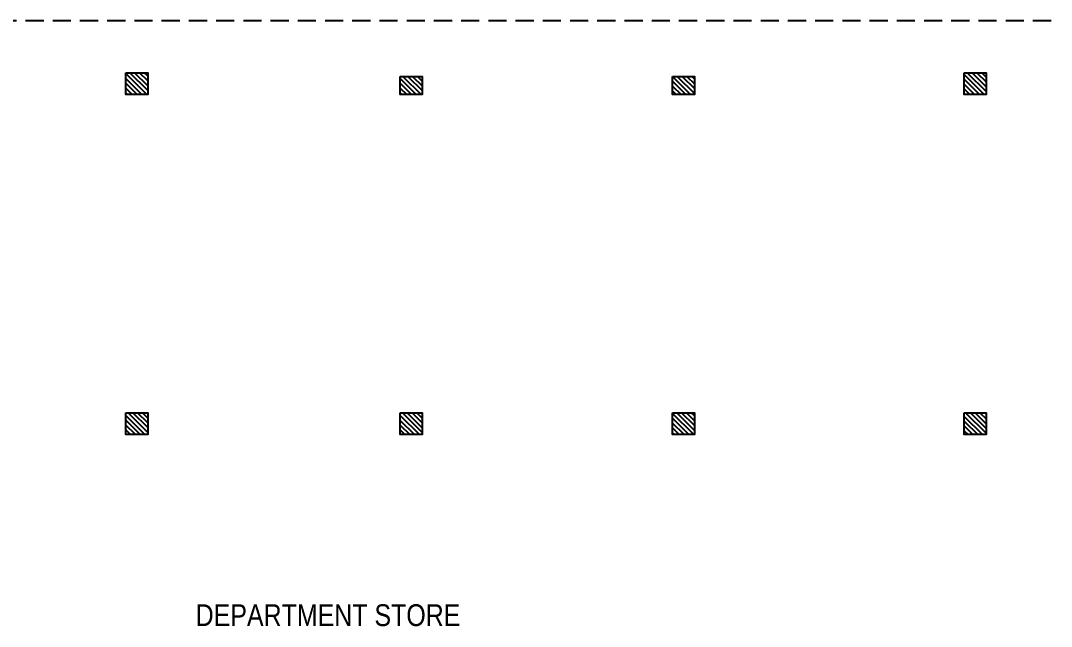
# Model space of a CAD drawing. Header units: metres. Extents: x 385023 to 385532, y 1408468 to 1408621.
# Drawn here: x 385332.34 to 385360.73, y 1408583.69 to 1408600.37 of the extents above; entities that cross this region are included whole.
import ezdxf

# ---------------------------------------------------------------- set-up
doc = ezdxf.new("R2010")
doc.units = ezdxf.units.M
doc.header["$MEASUREMENT"] = 0
doc.linetypes.add('HIDDEN', pattern=[0.375, 0.25, -0.125])
for name, color, linetype in [('A-REFR-SECT', 2, 'Continuous'), ('S-COLUMN', 6, 'Continuous'), ('S-COLUMN HATCH', 8, 'Continuous')]:
    doc.layers.add(name, color=color, linetype=linetype)
doc.styles.add('RIA-AP', font='ARIALN.TTF')
pattern_1 = [(135, (375052.11474, 1409514.67969), (-0.06629126074, -0.06629126074), [])]

# ---------------------------------------------------------------- blocks, each defined once
blk = doc.blocks.new('grid')
at = {"layer": 'S-COLUMN HATCH'}
h = blk.add_hatch(dxfattribs=at)
h.set_pattern_fill('ANSI31', color=256, scale=0.75, angle=90, style=0)
h.set_pattern_definition(pattern_1)
h.paths.add_polyline_path([(391773.88, 1408568.228), (391773.88, 1408567.628), (391774.48, 1408567.628), (391774.48, 1408568.228)])
h = blk.add_hatch(dxfattribs=at)
h.set_pattern_fill('ANSI31', color=256, scale=0.75, angle=90, style=0)
h.set_pattern_definition(pattern_1)
h.paths.add_polyline_path([(391796.973, 1408568.228), (391796.973, 1408567.628), (391797.573, 1408567.628), (391797.573, 1408568.228)])
h = blk.add_hatch(dxfattribs=at)
h.set_pattern_fill('ANSI31', color=256, scale=0.75, angle=90, style=0)
h.set_pattern_definition(pattern_1)
h.paths.add_polyline_path([(391781.438, 1408568.128), (391781.438, 1408567.628), (391782.038, 1408567.628), (391782.038, 1408568.128)])
h = blk.add_hatch(dxfattribs=at)
h.set_pattern_fill('ANSI31', color=256, scale=0.75, angle=90, style=0)
h.set_pattern_definition(pattern_1)
h.paths.add_polyline_path([(391788.938, 1408568.128), (391788.938, 1408567.628), (391789.538, 1408567.628), (391789.538, 1408568.128)])
h = blk.add_hatch(dxfattribs=at)
h.set_pattern_fill('ANSI31', color=256, scale=0.75, angle=90, style=0)
h.set_pattern_definition(pattern_1)
h.paths.add_polyline_path([(391773.88, 1408558.863), (391773.88, 1408558.263), (391774.48, 1408558.263), (391774.48, 1408558.863)])
h = blk.add_hatch(dxfattribs=at)
h.set_pattern_fill('ANSI31', color=256, scale=0.75, angle=90, style=0)
h.set_pattern_definition(pattern_1)
h.paths.add_polyline_path([(391781.438, 1408558.863), (391781.438, 1408558.263), (391782.038, 1408558.263), (391782.038, 1408558.863)])
h = blk.add_hatch(dxfattribs=at)
h.set_pattern_fill('ANSI31', color=256, scale=0.75, angle=90, style=0)
h.set_pattern_definition(pattern_1)
h.paths.add_polyline_path([(391788.938, 1408558.863), (391788.938, 1408558.263), (391789.538, 1408558.263), (391789.538, 1408558.863)])
h = blk.add_hatch(dxfattribs=at)
h.set_pattern_fill('ANSI31', color=256, scale=0.75, angle=90, style=0)
h.set_pattern_definition(pattern_1)
h.paths.add_polyline_path([(391796.973, 1408558.863), (391796.973, 1408558.263), (391797.573, 1408558.263), (391797.573, 1408558.863)])
at = {"layer": 'S-COLUMN', "ltscale": 5}
for points in [[(391773.88, 1408568.228), (391774.48, 1408568.228), (391774.48, 1408567.628), (391773.88, 1408567.628)], [(391796.973, 1408568.228), (391797.573, 1408568.228), (391797.573, 1408567.628), (391796.973, 1408567.628)], [(391781.438, 1408568.128), (391782.038, 1408568.128), (391782.038, 1408567.628), (391781.438, 1408567.628)], [(391788.938, 1408568.128), (391789.538, 1408568.128), (391789.538, 1408567.628), (391788.938, 1408567.628)]]:
    blk.add_lwpolyline(points, close=True, dxfattribs=at)
at = {"layer": 'S-COLUMN', "ltscale": 5, "elevation": 0.26}
for points in [[(391773.88, 1408558.863), (391774.48, 1408558.863), (391774.48, 1408558.263), (391773.88, 1408558.263)], [(391781.438, 1408558.863), (391782.038, 1408558.863), (391782.038, 1408558.263), (391781.438, 1408558.263)], [(391788.938, 1408558.863), (391789.538, 1408558.863), (391789.538, 1408558.263), (391788.938, 1408558.263)], [(391796.973, 1408558.863), (391797.573, 1408558.863), (391797.573, 1408558.263), (391796.973, 1408558.263)]]:
    blk.add_lwpolyline(points, close=True, dxfattribs=at)
blk = doc.blocks.new('XFGNHFN')
at = {"layer": 'A-REFR-SECT', "color": 4, "linetype": 'HIDDEN', "ltscale": 2}
blk.add_line((-33.655, 0), (55.049, 0), dxfattribs=at)

msp = doc.modelspace()

# ---------------------------------------------------------------- block references
at = {"color": 7}
msp.add_blockref('grid', (-6438.644, 30.709, 0.025), dxfattribs=at)
at = {"lineweight": -2}
msp.add_blockref('XFGNHFN', (385339.876, 1408600.372, -127.864), dxfattribs=at)

# ---------------------------------------------------------------- texts
at = {"style": 'RIA-AP'}
msp.add_text('DEPARTMENT STORE ', height=0.6, dxfattribs=at).set_placement((385337.158, 1408583.7))

doc.saveas('drawing.dxf')
